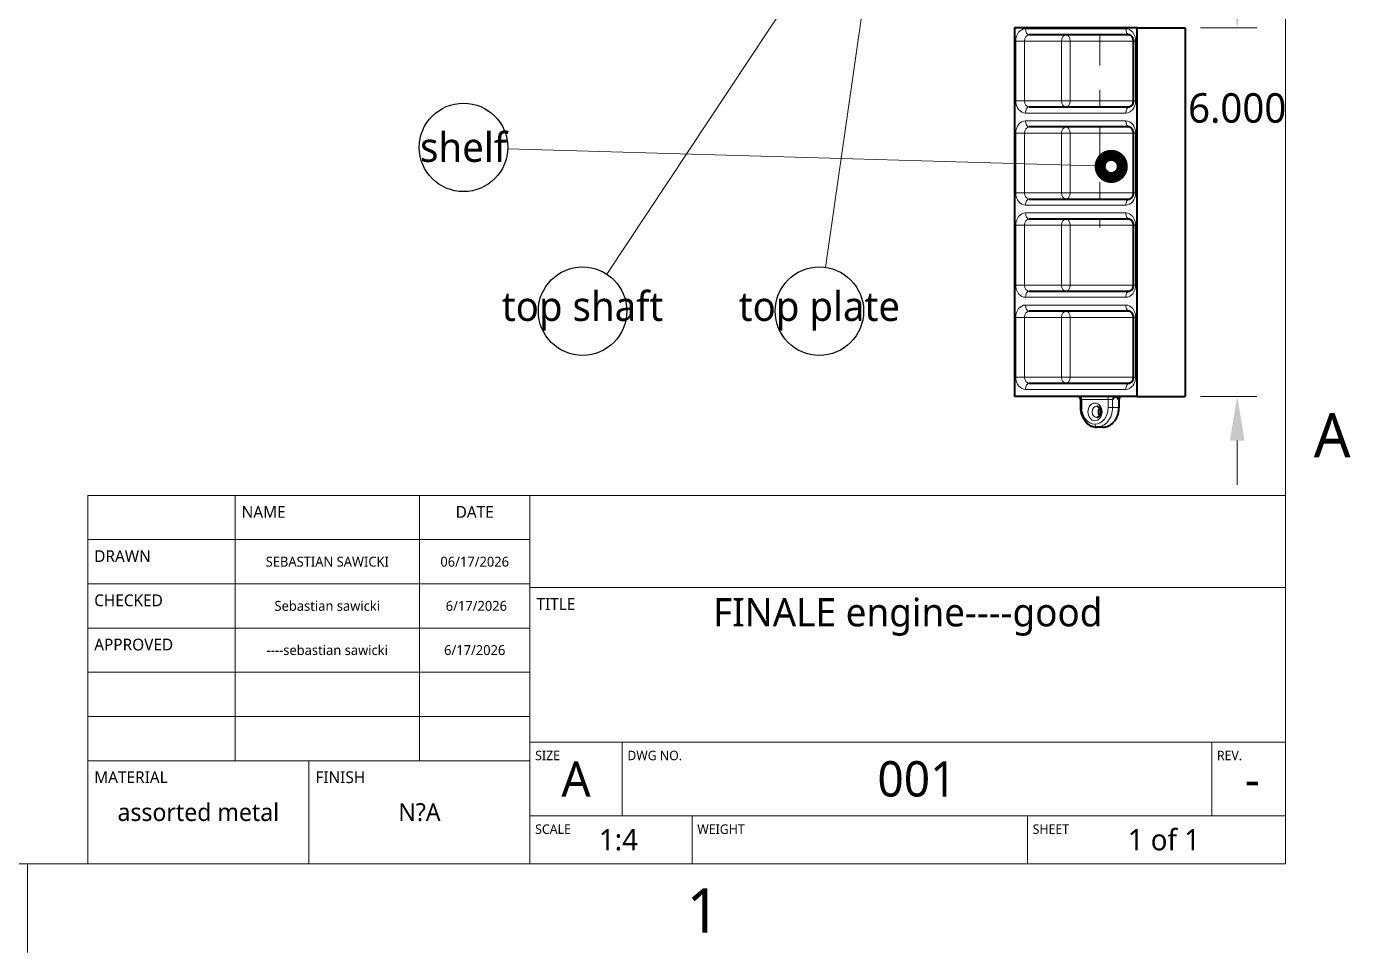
# Model space of a CAD drawing. Header units: inches. Extents: x 0 to 11, y 0 to 8.5.
# Drawn here: x 5.51 to 10.9, y 0.02 to 3.79 of the extents above; entities that cross this region are included whole.
import ezdxf

# ---------------------------------------------------------------- set-up
doc = ezdxf.new("R2010")
doc.units = ezdxf.units.IN
doc.header["$LTSCALE"] = 0.5
doc.header["$MEASUREMENT"] = 0
doc.header["$PDMODE"] = 33
doc.header["$PDSIZE"] = 0.03937
doc.linetypes.add('ONS_PHANTOM', pattern=[0.5, 0.25, -0.05, 0.05, -0.05, 0.05, -0.05])
for name, color, linetype, lineweight in [('ANNOTATION_LINES', 7, 'Continuous', 13), ('ANNOTATION_TEXT', 7, 'Continuous', 25), ('BORDER_FRAME', 7, 'Continuous', 15), ('BORDER_ZONES', 7, 'Continuous', 15), ('EXPLODE_LINES', 7, 'ONS_PHANTOM', 13), ('TANGENT_LINES', 7, 'Continuous', 15), ('TITLE_BLOCK', 7, 'Continuous', 15), ('Visible', 7, 'Continuous', 40)]:
    doc.layers.add(name, color=color, linetype=linetype, lineweight=lineweight)
doc.styles.add('Onshape-Standard', font='NotoSans-Regular.ttf')
doc.styles.add('Onshape-Standard-Dimension', font='')
doc.styles.add('Onshape-Standard-Fields', font='')
doc.styles.get('Onshape-Standard-Dimension').set_extended_font_data('Noto Sans')
doc.styles.get('Onshape-Standard-Fields').set_extended_font_data('Noto Sans')
doc.dimstyles.new('Onshape-Standard$0', dxfattribs={"dimtxt": 0.12, "dimasz": 0.18, "dimexe": 0.08, "dimexo": 0.0625, "dimgap": 0.09, "dimtad": 0, "dimtih": 1, "dimtoh": 1, "dimdec": 3, "dimzin": 7, "dimdsep": 46, "dimtxsty": 'Onshape-Standard-Dimension', "dimcen": 0.09, "dimclrd": 7, "dimclre": 7, "dimclrt": 7, "dimadec": 1, "dimazin": 0, "dimtfac": 1, "dimtdec": 3, "dimtofl": 0, "dimtmove": 0, "dimatfit": 3, "dimfxl": 0, "dimtolj": 1, "dimtzin": 7, "dimlwd": 13, "dimlwe": 13, "dimarcsym": 0})

# ---------------------------------------------------------------- blocks, each defined once
blk = doc.blocks.new('*D4')
at = {"layer": 'ANNOTATION_TEXT', "color": 7, "lineweight": 13}
for p, q in [((10.4425, 4.0455), (10.4425, 4.143)), ((10.2927, 3.783), (10.5225, 3.783)), ((10.2927, 2.283), (10.5225, 2.283)), ((10.4425, 2.103), (10.4425, 1.923))]:
    blk.add_line(p, q, dxfattribs=at)
at = {"layer": 'ANNOTATION_TEXT', "color": 7}
for points in [[(10.4125, 3.963), (10.4725, 3.963), (10.4425, 3.783)], [(10.4725, 2.103), (10.4125, 2.103), (10.4425, 2.283)]]:
    blk.add_solid(points, dxfattribs=at)
at = {"layer": 'Defpoints', "color": 0}
for p in [(10.2302, 3.783), (10.4425, 3.783), (10.4425, 3.783), (10.2302, 2.283)]:
    blk.add_point(p, dxfattribs=at)
at = {"layer": 'ANNOTATION_TEXT', "color": 7, "insert": (10.4425, 3.4563), "char_height": 0.12, "attachment_point": 5, "style": 'Onshape-Standard-Dimension'}
blk.add_mtext('\\A1;6.000', dxfattribs=at)
blk = doc.blocks.new('_DotMediumOnshape')
at = {"color": 0, "lineweight": -2, "const_width": 0.5}
blk.add_lwpolyline([(-0.125, 0, 1), (0.125, 0, 1)], format="xyb", close=True, dxfattribs=at)

msp = doc.modelspace()

# ---------------------------------------------------------------- linework, layer by layer
at = {"layer": 'ANNOTATION_LINES', "color": 7}
for p, q in [((9.31875, 4.95886, -0.20227), (7.87732, 2.78036, 0.20227)), ((8.93496, 3.97774, 0.26143), (8.76743, 2.80843, -0.26143)), ((9.90726, 3.22009, -0.33868), (7.47341, 3.29167, 0.33868))]:
    msp.add_line(p, q, dxfattribs=at)
at = {"layer": 'ANNOTATION_TEXT', "color": 7}
for centre in [(7.29349, 3.29696), (7.778, 2.63024), (8.7419, 2.63024)]:
    msp.add_circle(centre, 0.18, dxfattribs=at)
at = {"layer": 'BORDER_FRAME'}
for p, q in [((10.639, 8.12), (10.639, 0.38)), ((10.639, 0.38), (0.399, 0.38))]:
    msp.add_line(p, q, dxfattribs=at)
at = {"layer": 'BORDER_ZONES'}
msp.add_line((5.519, 0.38), (5.519, 0.019), dxfattribs=at)
at = {"layer": 'EXPLODE_LINES'}
for p, q in [((9.88299, 3.98305), (9.88299, 3.78305)), ((9.88299, 3.755), (9.88299, 3.46152)), ((9.88299, 3.38), (9.88299, 3.08652)), ((9.88299, 3.005), (9.88299, 2.97055))]:
    msp.add_line(p, q, dxfattribs=at)
at = {"layer": 'TANGENT_LINES'}
for p, q in [((9.58098, 3.78), (9.9889, 3.78)), ((9.54111, 3.48652), (9.54111, 3.73)), ((9.57613, 3.73), (9.54111, 3.73)), ((9.72697, 3.73), (9.57613, 3.73)), ((9.57613, 3.73), (9.57613, 3.48652)), ((9.72697, 3.48652), (9.72697, 3.73)), ((9.72697, 3.73), (9.76199, 3.73)), ((9.76199, 3.73), (9.76199, 3.48652)), ((10.01885, 3.73), (9.76199, 3.73)), ((10.01885, 3.73), (10.02877, 3.73)), ((10.02877, 3.73), (10.02877, 3.48652)), ((9.54111, 3.48652), (9.57613, 3.48652)), ((9.57613, 3.48652), (9.72697, 3.48652)), ((9.76199, 3.48652), (9.72697, 3.48652)), ((9.76199, 3.48652), (10.01885, 3.48652)), ((10.02877, 3.48652), (10.01885, 3.48652)), ((9.9889, 3.43652), (9.58098, 3.43652)), ((9.58098, 3.405), (9.9889, 3.405)), ((9.54111, 3.11152), (9.54111, 3.355)), ((9.57613, 3.355), (9.54111, 3.355)), ((9.57613, 3.355), (9.57613, 3.11152)), ((9.72697, 3.355), (9.57613, 3.355)), ((9.72697, 3.11152), (9.72697, 3.355)), ((9.72697, 3.355), (9.76199, 3.355)), ((10.01885, 3.355), (9.76199, 3.355)), ((9.76199, 3.355), (9.76199, 3.11152)), ((10.01885, 3.355), (10.02877, 3.355)), ((10.02877, 3.355), (10.02877, 3.11152)), ((9.54111, 3.11152), (9.57613, 3.11152)), ((9.57613, 3.11152), (9.72697, 3.11152)), ((9.76199, 3.11152), (9.72697, 3.11152)), ((9.76199, 3.11152), (10.01885, 3.11152)), ((10.02877, 3.11152), (10.01885, 3.11152)), ((9.9889, 3.06152), (9.58098, 3.06152)), ((9.58098, 3.03), (9.9889, 3.03)), ((9.54111, 2.73652), (9.54111, 2.98)), ((9.57613, 2.98), (9.54111, 2.98)), ((9.72697, 2.98), (9.57613, 2.98)), ((9.57613, 2.98), (9.57613, 2.73652)), ((9.72697, 2.73652), (9.72697, 2.98)), ((9.76199, 2.98), (9.72697, 2.98)), ((9.76199, 2.98), (9.76199, 2.73652)), ((10.01885, 2.98), (9.76199, 2.98)), ((10.02877, 2.98), (10.01885, 2.98)), ((10.02877, 2.98), (10.02877, 2.73652)), ((9.57613, 2.73652), (9.54111, 2.73652)), ((9.57613, 2.73652), (9.72697, 2.73652)), ((9.76199, 2.73652), (9.72697, 2.73652)), ((9.76199, 2.73652), (10.01885, 2.73652)), ((10.02877, 2.73652), (10.01885, 2.73652)), ((9.9889, 2.68652), (9.58098, 2.68652)), ((9.58098, 2.655), (9.9889, 2.655)), ((9.54111, 2.36152), (9.54111, 2.605)), ((9.57613, 2.605), (9.54111, 2.605)), ((9.57613, 2.605), (9.57613, 2.36152)), ((9.72697, 2.605), (9.57613, 2.605)), ((9.72697, 2.36152), (9.72697, 2.605)), ((9.76199, 2.605), (9.72697, 2.605)), ((9.76199, 2.605), (9.76199, 2.36152)), ((10.01885, 2.605), (9.76199, 2.605)), ((10.02877, 2.605), (10.01885, 2.605)), ((10.02877, 2.605), (10.02877, 2.36152)), ((9.57613, 2.36152), (9.54111, 2.36152)), ((9.57613, 2.36152), (9.72697, 2.36152)), ((9.76199, 2.36152), (9.72697, 2.36152)), ((9.76199, 2.36152), (10.01885, 2.36152)), ((10.02877, 2.36152), (10.01885, 2.36152)), ((9.9889, 2.31152), (9.58098, 2.31152)), ((9.80951, 2.27055), (9.80455, 2.27055)), ((9.80951, 2.27055), (9.80951, 2.23805)), ((9.91751, 2.27055), (9.80951, 2.27055)), ((9.91751, 2.23805), (9.91751, 2.27055)), ((9.91751, 2.27055), (9.93502, 2.27055)), ((9.93502, 2.27055), (9.93502, 2.23805)), ((9.95889, 2.23805), (9.95889, 2.27055)), ((9.96142, 2.27055), (9.95889, 2.27055)), ((9.80455, 2.23805), (9.80951, 2.23805)), ((9.93502, 2.23805), (9.91751, 2.23805)), ((9.93502, 2.23805), (9.95889, 2.23805)), ((9.95889, 2.23805), (9.96142, 2.23805)), ((9.86333, 2.17055), (9.86368, 2.17055))]:
    msp.add_line(p, q, dxfattribs=at)
for centre, major_axis, ratio, start_param, end_param in [((9.58098, 3.73), (0, -0.05), 0.7974571, 9.424778, 10.9955743), ((9.9889, 3.73), (0, -0.05), 0.7974571, 1.5707963, 3.1415927), ((9.74691, 3.73), (0, 0.025), 0.6033757, 10.9955743, 12.5663706), ((9.58098, 3.48652), (0, -0.05), 0.7974571, 10.9955743, 12.5663706), ((9.74691, 3.48652), (0, 0.025), 0.6033757, 9.424778, 10.9955743), ((9.9889, 3.48652), (0, -0.05), 0.7974571, 0, 1.5707963), ((9.58098, 3.355), (0, -0.05), 0.7974571, 9.424778, 10.9955743), ((9.9889, 3.355), (0, -0.05), 0.7974571, 1.5707963, 3.1415927), ((9.74691, 3.355), (0, 0.025), 0.6033757, 10.9955743, 12.5663706), ((9.58098, 3.11152), (0, -0.05), 0.7974571, 10.9955743, 12.5663706), ((9.74691, 3.11152), (0, 0.025), 0.6033757, 9.424778, 10.9955743), ((9.9889, 3.11152), (0, -0.05), 0.7974571, 0, 1.5707963), ((9.58098, 2.98), (0, -0.05), 0.7974571, 9.424778, 10.9955743), ((10.00398, 3.03), (0, 0.025), 0.6033757, 1.5707963, 3.1415927), ((9.9889, 2.98), (0, -0.05), 0.7974571, 1.5707963, 3.1415927), ((9.74691, 2.98), (0, 0.025), 0.6033757, 10.9955743, 12.5663706), ((9.58098, 2.73652), (0, -0.05), 0.7974571, 10.9955743, 12.5663706), ((9.59606, 2.68652), (0, 0.025), 0.6033757, 0, 1.5707963), ((9.74691, 2.73652), (0, 0.025), 0.6033757, 9.424778, 10.9955743), ((9.9889, 2.73652), (0, -0.05), 0.7974571, 0, 1.5707963), ((9.58098, 2.605), (0, -0.05), 0.7974571, 9.424778, 10.9955743), ((10.00398, 2.655), (0, 0.025), 0.6033757, 1.5707963, 3.1415927), ((9.9889, 2.605), (0, -0.05), 0.7974571, 1.5707963, 3.1415927), ((9.74691, 2.605), (0, 0.025), 0.6033757, 10.9955743, 12.5663706), ((9.58098, 2.36152), (0, -0.05), 0.7974571, 10.9955743, 12.5663706), ((9.59606, 2.31152), (0, 0.025), 0.6033757, 0, 1.5707963), ((9.74691, 2.36152), (0, 0.025), 0.6033757, 9.424778, 10.9955743), ((9.9889, 2.36152), (0, -0.05), 0.7974571, 0, 1.5707963), ((9.80196, 2.27055), (0, 0.0125), 0.6033757, 10.9955743, 12.5663706), ((9.90997, 2.27055), (0, 0.0125), 0.6033757, 10.9955743, 12.5663706), ((9.86333, 2.23805), (0, -0.0675), 0.7974571, 10.9955743, 12.5663706), ((9.87122, 2.22017), (0, -0.02347), 0.7974571, 9.424778, 12.5655671), ((9.86368, 2.23805), (0, -0.0675), 0.7974571, 0, 1.5707963), ((9.8951, 2.23805), (0, -0.08), 0.7974571, 0, 1.5707963)]:
    msp.add_ellipse(centre, major_axis=major_axis, ratio=ratio, start_param=start_param, end_param=end_param, dxfattribs=at)
at = {"layer": 'TANGENT_LINES', "extrusion": (0, 0, -1)}
for centre, major_axis, ratio, start_param, end_param in [((9.59606, 3.78), (0, -0.025), 0.6033757, 0, 1.5707963), ((10.00398, 3.78), (0, -0.025), 0.6033757, 0, 1.5707963), ((9.59606, 3.73), (0, 0.025), 0.7974571, 10.9955743, 12.5663706), ((9.74691, 3.73), (0, 0.025), 0.7974571, 10.9955743, 12.5663706), ((9.59606, 3.48652), (0, 0.025), 0.7974571, 9.424778, 10.9955743), ((9.59606, 3.43652), (0, -0.025), 0.6033757, 1.5707963, 3.1415927), ((9.74691, 3.48652), (0, 0.025), 0.7974571, 9.424778, 10.9955743), ((10.00398, 3.43652), (0, -0.025), 0.6033757, 1.5707963, 3.1415927), ((9.59606, 3.405), (0, -0.025), 0.6033757, 0, 1.5707963), ((10.00398, 3.405), (0, -0.025), 0.6033757, 0, 1.5707963), ((9.59606, 3.355), (0, 0.025), 0.7974571, 10.9955743, 12.5663706), ((9.74691, 3.355), (0, 0.025), 0.7974571, 10.9955743, 12.5663706), ((9.59606, 3.11152), (0, 0.025), 0.7974571, 9.424778, 10.9955743), ((9.59606, 3.06152), (0, -0.025), 0.6033757, 1.5707963, 3.1415927), ((9.74691, 3.11152), (0, 0.025), 0.7974571, 9.424778, 10.9955743), ((10.00398, 3.06152), (0, -0.025), 0.6033757, 1.5707963, 3.1415927), ((9.59606, 3.03), (0, -0.025), 0.6033757, 0, 1.5707963), ((9.59606, 2.98), (0, 0.025), 0.7974571, 10.9955743, 12.5663706), ((9.74691, 2.98), (0, 0.025), 0.7974571, 10.9955743, 12.5663706), ((9.59606, 2.73652), (0, 0.025), 0.7974571, 9.424778, 10.9955743), ((9.74691, 2.73652), (0, 0.025), 0.7974571, 9.424778, 10.9955743), ((10.00398, 2.68652), (0, -0.025), 0.6033757, 1.5707963, 3.1415927), ((9.59606, 2.655), (0, -0.025), 0.6033757, 0, 1.5707963), ((9.59606, 2.605), (0, 0.025), 0.7974571, 10.9955743, 12.5663706), ((9.74691, 2.605), (0, 0.025), 0.7974571, 10.9955743, 12.5663706), ((9.59606, 2.36152), (0, 0.025), 0.7974571, 9.424778, 10.9955743), ((9.74691, 2.36152), (0, 0.025), 0.7974571, 9.424778, 10.9955743), ((10.00398, 2.31152), (0, -0.025), 0.6033757, 1.5707963, 3.1415927), ((9.87122, 2.23805), (0, 0.08), 0.7974571, 1.5707963, 3.1415927), ((9.8951, 2.22017), (0, 0.02347), 0.7974571, 10.193436, 11.7951853), ((9.87088, 2.17055), (0, -0.0125), 0.6033757, 0, 1.5707963), ((9.87122, 2.17055), (0, -0.0125), 0.6033757, 0, 1.5707963)]:
    msp.add_ellipse(centre, major_axis=major_axis, ratio=ratio, start_param=start_param, end_param=end_param, dxfattribs=at)
msp.add_ellipse((9.86368, 2.22017), major_axis=(0, 0.03597), ratio=0.7974571, dxfattribs=at)
at = {"layer": 'TITLE_BLOCK'}
for p, q in [((5.764, 0.38), (5.764, 1.88)), ((5.764, 1.88), (7.564, 1.88)), ((6.364, 0.8), (6.364, 1.88)), ((7.114, 0.8), (7.114, 1.88)), ((7.564, 0.38), (7.564, 1.88)), ((7.564, 1.88), (10.639, 1.88)), ((5.764, 1.7), (7.564, 1.7)), ((5.764, 1.52), (7.564, 1.52)), ((7.564, 1.505), (10.639, 1.505)), ((5.764, 1.34), (7.564, 1.34)), ((5.764, 1.16), (7.564, 1.16)), ((5.764, 0.98), (7.564, 0.98)), ((7.564, 0.875), (10.639, 0.875)), ((7.939, 0.575), (7.939, 0.875)), ((10.339, 0.575), (10.339, 0.875)), ((5.764, 0.8), (7.564, 0.8)), ((6.664, 0.38), (6.664, 0.8)), ((7.564, 0.575), (10.639, 0.575)), ((8.224, 0.38), (8.224, 0.575)), ((9.589, 0.38), (9.589, 0.575)), ((4.564, 0.38), (5.764, 0.38))]:
    msp.add_line(p, q, dxfattribs=at)
at = {"layer": 'Visible'}
for p, q in [((10.03414, 3.78305), (9.53573, 3.78305)), ((9.53573, 3.78305), (9.53573, 2.28305)), ((10.03414, 3.78305), (10.23024, 3.78305)), ((10.03414, 3.78305), (10.03414, 2.28305)), ((10.23024, 3.78305), (10.23024, 2.28305)), ((10.00398, 3.755), (9.59606, 3.755)), ((10.01885, 3.73), (10.01885, 3.48652)), ((9.59606, 3.46152), (10.00398, 3.46152)), ((10.00398, 3.38), (9.59606, 3.38)), ((10.01885, 3.355), (10.01885, 3.11152)), ((9.59606, 3.08652), (10.00398, 3.08652)), ((10.00398, 3.005), (9.59606, 3.005)), ((10.01885, 2.98), (10.01885, 2.73652)), ((9.59606, 2.71152), (10.00398, 2.71152)), ((10.00398, 2.63), (9.59606, 2.63)), ((10.01885, 2.605), (10.01885, 2.36152)), ((9.59606, 2.33652), (10.00398, 2.33652)), ((10.03414, 2.28305), (9.53573, 2.28305)), ((9.80455, 2.27055), (9.80455, 2.23805)), ((9.96142, 2.23805), (9.96142, 2.27055)), ((10.03414, 2.28305), (10.23024, 2.28305)), ((9.88236, 2.23699), (9.88319, 2.23575)), ((9.87122, 2.15805), (9.87088, 2.15805)), ((9.8951, 2.15805), (9.87122, 2.15805)), ((9.88326, 2.20469), (9.88235, 2.20334))]:
    msp.add_line(p, q, dxfattribs=at)
for centre, start, end in [((9.79205, 2.27055), 0, 90), ((9.95005, 2.27055), 90, 139.16162), ((9.97392, 2.27055), 90, 180)]:
    msp.add_arc(centre, 0.0125, start, end, dxfattribs=at)
for points, knots in [([(10.00398, 3.755), (10.00427, 3.755), (10.00505, 3.755), (10.00803, 3.7541), (10.01106, 3.75174), (10.01429, 3.74782), (10.0171, 3.74208), (10.01871, 3.73508), (10.01881, 3.73159), (10.01885, 3.73)], [0, 0, 0, 0, 0.0690399, 0.1888633, 0.3259013, 0.4811416, 0.6580825, 0.8443729, 1, 1, 1, 1]), ([(10.01885, 3.48652), (10.01885, 3.4855), (10.01882, 3.48299), (10.01757, 3.47582), (10.01505, 3.47002), (10.01182, 3.4655), (10.00863, 3.46282), (10.00569, 3.46161), (10.00449, 3.46155), (10.00398, 3.46152)], [0, 0, 0, 0, 0.127571, 0.312874, 0.4892368, 0.6503519, 0.7913113, 0.9116839, 1, 1, 1, 1]), ([(10.00398, 3.38), (10.00427, 3.38), (10.00505, 3.38), (10.00803, 3.3791), (10.01106, 3.37674), (10.01429, 3.37282), (10.0171, 3.36708), (10.01871, 3.36008), (10.01881, 3.35659), (10.01885, 3.355)], [0, 0, 0, 0, 0.0690399, 0.1888633, 0.3259013, 0.4811416, 0.6580825, 0.8443729, 1, 1, 1, 1]), ([(10.01885, 3.11152), (10.01885, 3.1105), (10.01882, 3.10799), (10.01757, 3.10082), (10.01505, 3.09502), (10.01182, 3.0905), (10.00863, 3.08782), (10.00569, 3.08661), (10.00449, 3.08655), (10.00398, 3.08652)], [0, 0, 0, 0, 0.127571, 0.312874, 0.4892368, 0.6503519, 0.7913113, 0.9116839, 1, 1, 1, 1]), ([(10.00398, 3.005), (10.00427, 3.005), (10.00505, 3.005), (10.00803, 3.0041), (10.01106, 3.00174), (10.01429, 2.99782), (10.0171, 2.99208), (10.01871, 2.98508), (10.01881, 2.98159), (10.01885, 2.98)], [0, 0, 0, 0, 0.0690399, 0.1888633, 0.3259013, 0.4811416, 0.6580825, 0.8443729, 1, 1, 1, 1]), ([(10.01885, 2.73652), (10.01885, 2.7355), (10.01882, 2.73299), (10.01757, 2.72582), (10.01505, 2.72002), (10.01182, 2.7155), (10.00863, 2.71282), (10.00569, 2.71161), (10.00449, 2.71155), (10.00398, 2.71152)], [0, 0, 0, 0, 0.127571, 0.312874, 0.4892368, 0.6503519, 0.7913113, 0.9116839, 1, 1, 1, 1]), ([(10.00398, 2.63), (10.00427, 2.63), (10.00505, 2.63), (10.00803, 2.6291), (10.01106, 2.62674), (10.01429, 2.62282), (10.0171, 2.61708), (10.01871, 2.61008), (10.01881, 2.60659), (10.01885, 2.605)], [0, 0, 0, 0, 0.0690399, 0.1888633, 0.3259013, 0.4811416, 0.6580825, 0.8443729, 1, 1, 1, 1]), ([(10.01885, 2.36152), (10.01885, 2.3605), (10.01882, 2.35799), (10.01757, 2.35082), (10.01505, 2.34502), (10.01182, 2.3405), (10.00863, 2.33782), (10.00569, 2.33661), (10.00449, 2.33655), (10.00398, 2.33652)], [0, 0, 0, 0, 0.127571, 0.312874, 0.4892368, 0.6503519, 0.7913113, 0.9116839, 1, 1, 1, 1]), ([(9.94066, 2.27879), (9.94046, 2.2786), (9.93977, 2.27795), (9.93507, 2.27064), (9.93502, 2.27055), (9.93502, 2.27055)], [0, 0, 0, 0, 0.2751495, 0.9447322, 1, 1, 1, 1]), ([(9.95889, 2.27055), (9.95889, 2.27056), (9.95882, 2.27066), (9.95546, 2.27639), (9.95108, 2.28152), (9.94818, 2.28252), (9.94696, 2.28294)], [0, 0, 0, 0, 0.0323347, 0.3624425, 0.7294662, 1, 1, 1, 1]), ([(9.80455, 2.23805), (9.80458, 2.23571), (9.80464, 2.23023), (9.8066, 2.21642), (9.8106, 2.20368), (9.81646, 2.19145), (9.82404, 2.18073), (9.83307, 2.1717), (9.84347, 2.16474), (9.85411, 2.1601), (9.86586, 2.15807), (9.86947, 2.15805), (9.87088, 2.15805)], [0, 0, 0, 0, 0.0821084, 0.1927585, 0.3028231, 0.411856, 0.5195439, 0.6256785, 0.7301799, 0.8331363, 0.9348524, 1, 1, 1, 1]), ([(9.87122, 2.24364), (9.87175, 2.24363), (9.8731, 2.24361), (9.87738, 2.24223), (9.88102, 2.23881), (9.88198, 2.2375), (9.88236, 2.23699)], [0, 0, 0, 0, 0.1852562, 0.4808027, 0.7942532, 1, 1, 1, 1]), ([(9.88308, 2.20467), (9.88234, 2.206), (9.88068, 2.20895), (9.87888, 2.21598), (9.87879, 2.22319), (9.88022, 2.23029), (9.88212, 2.23388), (9.88303, 2.23559)], [0, 0, 0, 0, 0.1730233, 0.3838578, 0.5974692, 0.8079985, 1, 1, 1, 1]), ([(9.88319, 2.23575), (9.88362, 2.23505), (9.88473, 2.23323), (9.88716, 2.22649), (9.88759, 2.21931), (9.88687, 2.21245), (9.8841, 2.206), (9.88346, 2.205), (9.88326, 2.20469)], [0, 0, 0, 0, 0.1240743, 0.3204204, 0.5209447, 0.7202687, 0.9127365, 1, 1, 1, 1]), ([(9.8951, 2.15805), (9.89722, 2.15809), (9.90209, 2.1582), (9.91349, 2.1607), (9.92391, 2.16553), (9.93381, 2.1725), (9.94248, 2.18141), (9.9498, 2.19198), (9.95552, 2.20407), (9.95943, 2.2167), (9.96134, 2.23049), (9.9614, 2.2358), (9.96142, 2.23805)], [0, 0, 0, 0, 0.0774932, 0.1780815, 0.2793582, 0.3819405, 0.4862564, 0.59243, 0.7003026, 0.8095152, 0.9196005, 1, 1, 1, 1]), ([(9.88235, 2.20334), (9.8818, 2.20262), (9.88053, 2.20095), (9.87682, 2.19778), (9.87257, 2.19669), (9.87157, 2.1967), (9.87122, 2.1967)], [0, 0, 0, 0, 0.2403591, 0.5535738, 0.8438357, 1, 1, 1, 1])]:
    msp.add_open_spline(points, degree=3, knots=knots, dxfattribs=at)

# ---------------------------------------------------------------- block references
at = {"layer": 'ANNOTATION_LINES', "color": 7, "xscale": 0.18, "yscale": 0.18, "zscale": 0.18, "rotation": 358.3153156821037}
msp.add_blockref('_DotMediumOnshape', (9.92975, 3.21943), dxfattribs=at)

# ---------------------------------------------------------------- texts
at = {"layer": 'ANNOTATION_TEXT', "color": 7, "char_height": 0.12, "attachment_point": 5, "style": 'Onshape-Standard'}
for s, insert in [('{\\fNoto Sans;shelf}', (7.29349, 3.29696)), ('{\\fNoto Sans;top shaft }', (7.778, 2.63024)), ('{\\fNoto Sans;top plate}', (8.7419, 2.63024))]:
    msp.add_mtext(s, dxfattribs=dict(at, insert=insert))
at = {"layer": 'BORDER_ZONES', "char_height": 0.18, "attachment_point": 5, "style": 'Onshape-Standard'}
for s, insert in [('A', (10.829, 2.125)), ('1', (8.269, 0.19))]:
    msp.add_mtext(s, dxfattribs=dict(at, insert=insert))
at = {"layer": 'TITLE_BLOCK'}
for s, insert, char_height, width, attachment_point, style in [('NAME', (6.3904, 1.8368), 0.048, 0.735, 1, 'Onshape-Standard'), ('DATE', (7.339, 1.8368), 0.048, 0.441, 2, 'Onshape-Standard'), ('DRAWN', (5.7904, 1.6568), 0.048, 0.588, 1, 'Onshape-Standard'), ('SEBASTIAN SAWICKI', (6.739, 1.61), 0.04032, 0.75, 5, 'Onshape-Standard-Fields'), ('06/17/2026', (7.339, 1.61), 0.04032, 0.45, 5, 'Onshape-Standard-Fields'), ('CHECKED', (5.7904, 1.4768), 0.048, 0.588, 1, 'Onshape-Standard'), ('TITLE', (7.5904, 1.4618), 0.048, 0.3675, 1, 'Onshape-Standard'), ('FINALE engine----good', (9.1015, 1.385), 0.1152, 2.775, 5, 'Onshape-Standard-Fields'), ('Sebastian sawicki ', (6.739, 1.43), 0.04032, 0.75, 5, 'Onshape-Standard-Fields'), (' 6/17/2026', (7.339, 1.43), 0.04032, 0.45, 5, 'Onshape-Standard-Fields'), ('APPROVED', (5.7904, 1.2968), 0.048, 0.588, 1, 'Onshape-Standard'), ('----sebastian sawicki', (6.739, 1.25), 0.04032, 0.75, 5, 'Onshape-Standard-Fields'), ('6/17/2026', (7.339, 1.25), 0.04032, 0.45, 5, 'Onshape-Standard-Fields'), ('SIZE', (7.58512, 0.84044), 0.0384, 0.3675, 1, 'Onshape-Standard'), ('DWG NO.', (7.96012, 0.84044), 0.0384, 2.352, 1, 'Onshape-Standard'), ('REV.', (10.36012, 0.84044), 0.0384, 0.294, 1, 'Onshape-Standard'), ('MATERIAL', (5.7904, 0.7568), 0.048, 0.882, 1, 'Onshape-Standard'), ('FINISH', (6.6904, 0.7568), 0.048, 0.882, 1, 'Onshape-Standard'), ('A', (7.7515, 0.725), 0.144, 0.375, 5, 'Onshape-Standard-Fields'), ('001', (9.139, 0.725), 0.144, 2.4, 5, 'Onshape-Standard-Fields'), ('-', (10.504, 0.725), 0.144, 0.27, 5, 'Onshape-Standard-Fields'), ('assorted metal ', (6.214, 0.59), 0.072, 0.9, 5, 'Onshape-Standard-Fields'), ('N?A ', (7.114, 0.59), 0.072, 0.9, 5, 'Onshape-Standard-Fields'), ('SCALE', (7.58512, 0.54044), 0.0384, 0.6468, 1, 'Onshape-Standard'), ('WEIGHT', (8.24512, 0.54044), 0.0384, 1.3377, 1, 'Onshape-Standard'), ('SHEET', (9.61012, 0.54044), 0.0384, 1.029, 1, 'Onshape-Standard'), ('1:4', (7.924, 0.4775), 0.0864, 0.6, 5, 'Onshape-Standard-Fields'), ('1 of 1', (10.144, 0.4775), 0.0864, 0.99, 5, 'Onshape-Standard-Fields')]:
    msp.add_mtext(s, dxfattribs=dict(at, insert=insert, char_height=char_height, width=width, attachment_point=attachment_point, style=style))

# ---------------------------------------------------------------- dimensions: what is measured, and where the dimension line sits
at = {"layer": 'ANNOTATION_TEXT'}
dim = msp.add_linear_dim(base=(10.44248, 3.78305), p1=(10.23024, 2.28305, -0.48135), p2=(10.23024, 3.78305, -0.48135), angle=90, dimstyle='Onshape-Standard$0', override={"dimscale": 1, "dimlfac": 4, "dimpost": ''}, dxfattribs=at)
dim.commit()
dim.dimension.update_dxf_attribs({"geometry": '*D4', "text_midpoint": (10.44248, 3.45627), "dimtype": 160})

doc.saveas('drawing.dxf')
